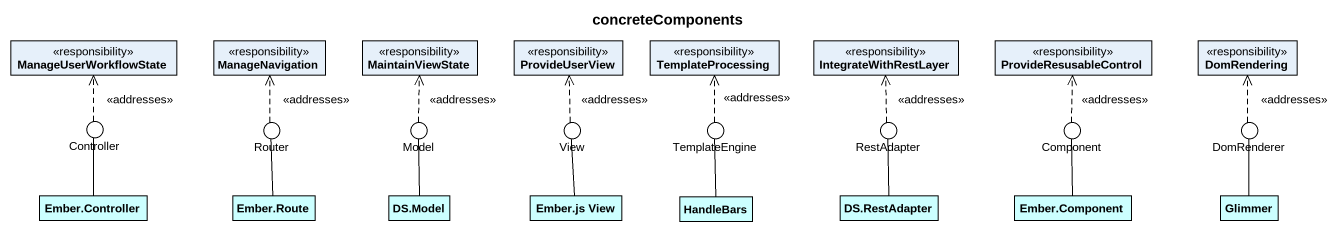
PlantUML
@startuml
title concreteComponents
allowmixing
hide circle
hide empty members
class ManageUserWorkflowState <<responsibility>>
class ManageNavigation <<responsibility>>
class MaintainViewState <<responsibility>>
class ProvideUserView <<responsibility>>
class TemplateProcessing <<responsibility>>
class IntegrateWithRestLayer <<responsibility>>
class ProvideResusableControl <<responsibility>>
class DomRendering <<responsibility>>
() Controller
() Router
() Model
() View
() TemplateEngine
() RestAdapter
() "Component" as Component_
() DomRenderer
class "Ember.Controller" as Ember_Controller #CCFFFF
class "Ember.Route" as Ember_Route #CCFFFF
class "DS.Model" as DS_Model #CCFFFF
class "Ember.js View" as Ember_js_View #CCFFFF
class HandleBars #CCFFFF
class "DS.RestAdapter" as DS_RestAdapter #CCFFFF
class "Ember.Component" as Ember_Component #CCFFFF
class Glimmer #CCFFFF
Controller .up.> ManageUserWorkflowState : <<addresses>>
Router .up.> ManageNavigation : <<addresses>>
Model .up.> MaintainViewState : <<addresses>>
View .up.> ProvideUserView : <<addresses>>
TemplateEngine .up.> TemplateProcessing : <<addresses>>
RestAdapter .up.> IntegrateWithRestLayer : <<addresses>>
Component_ .up.> ProvideResusableControl : <<addresses>>
DomRenderer .up.> DomRendering : <<addresses>>
Ember_Controller -up- Controller
Ember_Route -up- Router
DS_Model -up- Model
Ember_js_View -up- View
HandleBars -up- TemplateEngine
DS_RestAdapter -up- RestAdapter
Ember_Component -up- Component_
Glimmer -up- DomRenderer
@enduml
